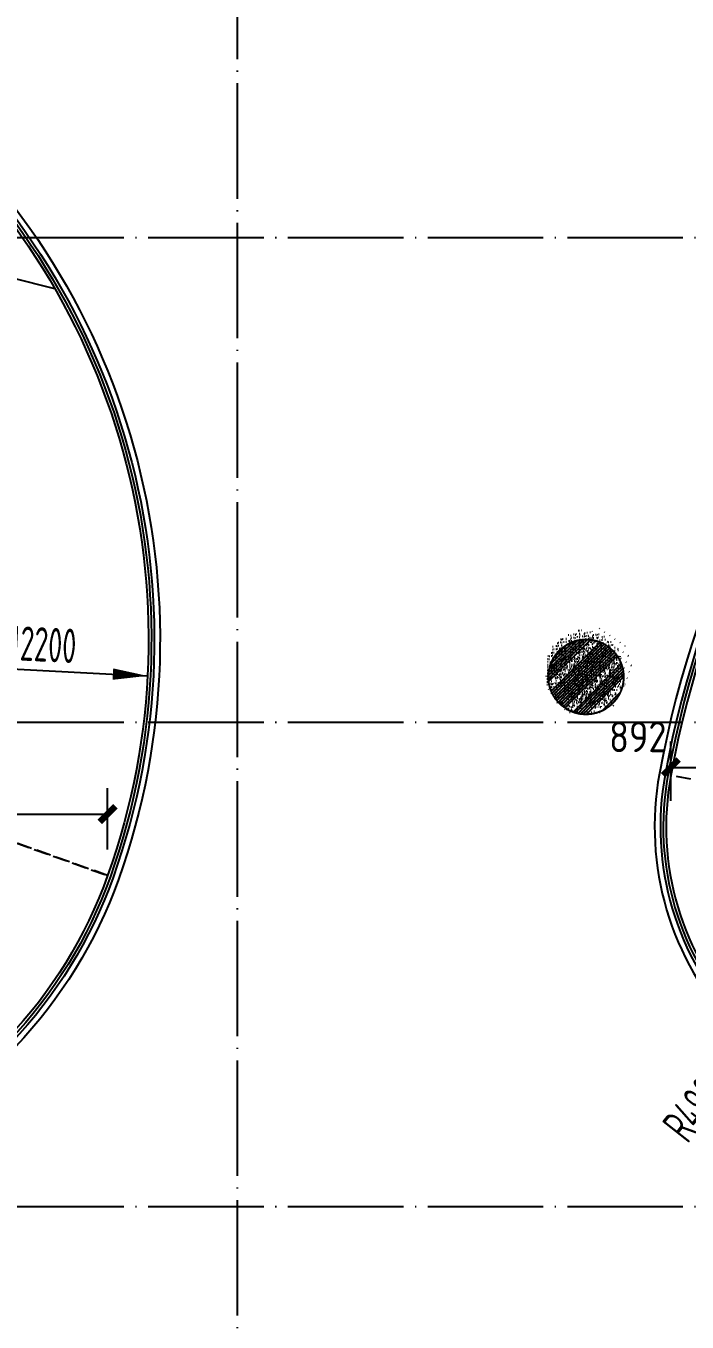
# Model space of a CAD drawing. Header units: inches. Extents: x 0 to 1813292486, y 0 to 3473589894.
# Drawn here: x 600578627 to 600590075, y 3473233817 to 3473256286 of the extents above; entities that cross this region are included whole.
import ezdxf
from ezdxf.xclip import XClip

# ---------------------------------------------------------------- set-up
doc = ezdxf.new("R2010")
doc.units = ezdxf.units.IN
doc.header["$LTSCALE"] = 1000
doc.header["$MEASUREMENT"] = 0
doc.header["$XCLIPFRAME"] = 2
for name, pattern in [('AX-MALL-GIRD-200$0$DOTE', [2.4200000000000004, 2, -0.2, 0.02, -0.2]), ('AX-MALL-WALL-P02-QT$0$$0$DASH', [0.35, 0.25, -0.1]), ('AX-MALL-ZTKD-P02$0$DASH', [0.35, 0.25, -0.1])]:
    doc.linetypes.add(name, pattern=pattern)
for name, color, linetype in [('A-Anno-Note', 241, 'Continuous'), ('AX-MALL-DIM-P02$0$A-Detl-Thin', 131, 'Continuous'), ('AX-MALL-GIRD-200$0$A-Grid', 222, 'AX-MALL-GIRD-200$0$DOTE'), ('AX-MALL-P02-200$0$A-Anno-Note', 241, 'Continuous'), ('AX-MALL-WALL-P02$0$A-Anno-Note', 241, 'Continuous'), ('AX-MALL-WALL-P02-QT$0$$0$A-Detl-Thin', 131, 'Continuous'), ('AX-MALL-WALL-P02-QT$0$A-Detl-Thin', 131, 'Continuous'), ('AX-MALL-WALL-P02-QT$0$A-Hdrl', 31, 'Continuous'), ('AX-MALL-WALL-P02-QT$0$A-Wind', 4, 'Continuous'), ('AX-MALL-ZTKD-P02$0$A-Anno-Dims', 3, 'Continuous'), ('AX-MALL-ZTKD-P02$0$A-Anno-Note', 241, 'Continuous'), ('AX-MALL-ZTKD-P02$0$A-Detl-Patt', 8, 'Continuous'), ('AX-MALL-ZTKD-P02$0$A-Detl-Thin', 131, 'Continuous'), ('SX-MALL-WALL-L-1F~2F$0$S-COLU', 30, 'Continuous'), ('SX-MALL-WALL-L-1F~2F$0$S-PATT-WALL', 83, 'Continuous'), ('SX-MALL-WALL-L-1F~2F$0$单形心', 4, 'Continuous')]:
    doc.layers.add(name, color=color, linetype=linetype)
doc.styles.add('AX-MALL-ZTKD-P02$0$_TCH_DIM', font='gbenor.shx')
doc.styles.add('AX-MALL-ZTKD-P02$0$_TCH_DIM_T3', font='gbenor.shx')
doc.dimstyles.new('AX-MALL-ZTKD-P02$0$_TCH_ARCH&&180', dxfattribs={"dimtxt": 535.5, "dimasz": 270, "dimexe": 450, "dimexo": 450, "dimgap": 137.25, "dimtad": 1, "dimdec": 0, "dimzin": 0, "dimdsep": 46, "dimtxsty": 'AX-MALL-ZTKD-P02$0$_TCH_DIM_T3', "dimblk": 'AX-MALL-ZTKD-P02$0$_ArchTick', "dimcen": 0.09, "dimclrt": 7, "dimazin": 2, "dimtfac": 1, "dimtdec": 0, "dimtix": 1, "dimtmove": 2, "dimatfit": 3, "dimfxl": 500, "dimtolj": 1, "dimtzin": 0, "dimarcsym": 0})

# ---------------------------------------------------------------- blocks, each defined once
blk = doc.blocks.new('AX-MALL-GIRD-200')
at = {"layer": 'AX-MALL-GIRD-200$0$A-Grid'}
for p, q in [((600232554.5538701, 3473171250.033786), (600590450.5579685, 3473037923.270504)), ((600229622.1740841, 3473163378.493353), (600587518.1781827, 3473030051.730071)), ((600417374.6480286, 3473156901.160599), (600378645.1090794, 3473052937.433517)), ((600226689.7942976, 3473155506.95292), (600584585.7983962, 3473022180.189638))]:
    blk.add_line(p, q, dxfattribs=at)
blk = doc.blocks.new('SX-MALL-WALL-L-1F~2F$0$BANWANG_XINGXIN')
at = {"color": 0}
for points in [[(0.7071067811865476, 0.7071067811865475), (-0.7071067811865477, -0.7071067811865475)], [(-0.7071067811865475, 0.7071067811865476), (0.7071067811865474, -0.7071067811865477)]]:
    blk.add_lwpolyline(points, dxfattribs=at)
blk = doc.blocks.new('SX-MALL-WALL-L-1F~2F')
at = {"layer": 'SX-MALL-WALL-L-1F~2F$0$S-PATT-WALL'}
h = blk.add_hatch(dxfattribs=at)
h.set_pattern_fill('钢筋混凝土', color=256, scale=15, pattern_type=2)
h.set_pattern_definition([(24.56816131615823, (600401011.5460552, 3473112976.830132), (-15.59158030222595, 34.10502343759992), []), (29.56816131615829, (600401011.5460552, 3473112976.830132), (97.53445422366497, -46.37920050035308), [11.25, -123.75]), (334.5681613161582, (600401011.5460552, 3473112976.830132), (19.8843977635068, 112.9961142855045), [9, -99]), (80.01956131615827, (600401019.6739264, 3473112972.965199), (117.4189029565678, 66.61682170040942), [9.5610285, -105.1713168]), (25.75236131615824, (600401022.0188402, 3473113004.942776), (141.3476152638888, -79.15081590654646), [16.875, -185.625]), (76.20376131615829, (600401033.7978039, 3473112998.346867), (182.3878362753315, 87.98253899897175), [14.3415432, -157.75695]), (330.7523613161582, (600401022.0188402, 3473113004.942776), (182.3877676159063, 87.98268143193926), [13.5, -148.5]), (0.5681613161583154, (600401033.4569662, 3473112992.678222), (62.82047320719775, -87.8498044720869), [11.24999999999995, -123.7499999999996]), (305.5681613161584, (600401033.4569662, 3473112992.678222), (72.17288940462869, 89.18848105572486), [9, -99]), (51.0195613161583, (600401038.6920009, 3473112985.357402), (134.9933625470959, 1.338571334054294), [9.5610285, -105.1713168]), (17.06816131615826, (600401011.5460552, 3473112976.830132), (19.14085715004096, 46.15589493836867), [0, -97.8, 0, -100.5, 0, -99.375]), (347.0681613161582, (600401011.5460552, 3473112976.830132), (57.63084699583973, 41.66442756767589), [0, -57.3, 0, -95.55, 0, -37.875]), (307.0681613161582, (600400980.2004567, 3473112988.507287), (73.85474001194707, -31.12342331376331), [0, -37.5, 0, -117, 0, -155.25]), (297.0681613161582, (600400966.1441345, 3473112993.743679), (87.21641676406871, -16.46683782139957), [0, -48.75, 0, -77.69999999999999, 0, -110.25])])
edge = h.paths.add_edge_path()
edge.add_arc((600402545.7225927, 3473099794.379687), 650, 0, 360)
at = {"layer": 'SX-MALL-WALL-L-1F~2F$0$S-COLU'}
blk.add_circle((600402545.7225927, 3473099794.379687), 650, dxfattribs=at)
at = {"layer": 'SX-MALL-WALL-L-1F~2F$0$单形心', "xscale": 50, "yscale": 50, "zscale": 50}
blk.add_blockref('SX-MALL-WALL-L-1F~2F$0$BANWANG_XINGXIN', (600402545.7225931, 3473099794.379687), dxfattribs=at)
blk = doc.blocks.new('SX-MALL-WALL-L-2F~3F')
ref = blk.add_blockref('SX-MALL-WALL-L-1F~2F', (0, 0))
XClip(ref).set_block_clipping_path([(600349769.7341375, 3473074679.418533), (600357001.7302529, 3473071985.287766), (600356499.8725733, 3473070638.124951), (600359302.5086629, 3473069594.060767), (600362345.1765132, 3473077761.653201), (600381551.4312518, 3473070606.759726), (600391553.7259278, 3473066880.611454), (600387749.827644, 3473056669.608357), (600391632.1759799, 3473055223.319679), (600395635.5522461, 3473065969.791956), (600406982.2408491, 3473061742.817497), (600403058.8006672, 3473051210.921831), (600412723.2437257, 3473047610.6332), (600445093.3740637, 3473134503.466942), (600393055.2444371, 3473153889.197227), (600387463.4997383, 3473138878.984498), (600380158.3525343, 3473141600.366193), (600382830.751978, 3473148774.027779), (600388210.8522022, 3473146769.782572), (600390696.2253517, 3473153441.399696), (600277474.697425, 3473195619.741203), (600273446.9822528, 3473184807.934726), (600257129.111771, 3473190886.82031), (600241575.9633431, 3473149136.690594), (600258197.8999482, 3473142944.531458), (600255239.7303221, 3473135003.762026), (600263182.3271956, 3473132044.911624), (600260741.6763649, 3473125493.34496), (600269350.4970673, 3473122286.306632), (600271511.1407766, 3473128086.235537), (600286270.1853781, 3473122588.058336), (600284109.5416689, 3473116788.129431), (600282580.7823727, 3473112684.400902), (600291840.7574171, 3473109234.788475), (600290827.7957876, 3473106515.642598), (600293360.405141, 3473105572.171298), (600294731.2544166, 3473109252.0137), (600323175.4764534, 3473098655.706329), (600321336.3302773, 3473093718.790065), (600344750.773286, 3473084996.222976), (600341987.4689643, 3473077578.540671), (600344583.6790427, 3473076611.376234), (600346015.5062013, 3473080454.904757), (600351201.5612961, 3473078522.947055)])
blk = doc.blocks.new('SX-MALL-WALL-2F~3F')
blk.add_blockref('SX-MALL-WALL-L-2F~3F', (0, 0))
blk = doc.blocks.new('AX-MALL-WALL-P02-QT')
at = {"layer": 'AX-MALL-WALL-P02-QT$0$$0$A-Detl-Thin', "linetype": 'AX-MALL-WALL-P02-QT$0$$0$DASH', "ltscale": 6}
blk.add_lwpolyline([(600450668.3330922, 3473076977.198171), (600437296.8693404, 3473081958.460785, 0.0985715762807681), (600414706.6503961, 3473085606.248828, -0.0812850415123218), (600390703.0851057, 3473088629.52946, -0.0812850415123218)], format="xyb", dxfattribs=at)
at = {"layer": 'AX-MALL-WALL-P02-QT$0$A-Detl-Thin'}
for points in [[(600369767.7318531, 3473102371.49379), (600367964.6814833, 3473103846.550219, -0.6024453027257787), (600370692.3427091, 3473115918.761879, -0.07717438678337105), (600387830.6479943, 3473117813.75493, -0.001719402908282986), (600387832.0219703, 3473117813.689812, -0.2492662085788735), (600394954.7520286, 3473113550.177399, -0.3165253542967977), (600393734.6337806, 3473099332.46014, -0.2124222314922861), (600387741.7898631, 3473096411.883018, -0.1667646970596117)], [(600369891.6548932, 3473102528.514149), (600368093.1062446, 3473103999.887767, -0.6023313618622366), (600370744.5606759, 3473115725.698977, -0.07717438678380464), (600387821.8667945, 3473117613.947797, -0.249214691975866), (600394782.6373634, 3473113448.297965, -0.3164939084309711), (600393581.4983156, 3473099461.105114, -0.2123272628802379), (600387737.7273809, 3473096611.863425, -0.1667159817688597)], [(600406352.9294425, 3473090205.931626, 0.1704631806534959), (600418214.7348517, 3473091449.214522, 0.4140766749017066), (600420929.0687917, 3473099037.496316, 0.1155645356871813), (600416840.9167346, 3473104179.092844, 0.2891317675056171), (600410791.4461833, 3473104822.87849, 0.1448904672244642), (600403153.0973564, 3473097782.692077, 0.5066760063493303)], [(600406399.1571867, 3473090400.515787, 0.1704631806559448), (600418129.1647581, 3473091629.984428, 0.4140766749062693), (600420748.258911, 3473098952.010722, 0.1155645356896307), (600416716.8867434, 3473104022.196186, 0.2891317675015404), (600410879.6783167, 3473104643.392862, 0.1448904672193953), (600403324.8087119, 3473097680.148377, 0.5066760063638052)]]:
    blk.add_lwpolyline(points, format="xyb", close=True, dxfattribs=at)
at = {"layer": 'AX-MALL-WALL-P02-QT$0$A-Hdrl', "ltscale": 10}
for points in [[(600369829.6945316, 3473102450.003022), (600368028.8906273, 3473103923.221641, -0.6023889500779563), (600370718.4516927, 3473115822.230427, -0.0771743867829834), (600387826.2573948, 3473117713.851364, -0.2492311212833846), (600394868.5304997, 3473113499.509852, -0.003901151414221568), (600394868.9284191, 3473113498.838733, -0.3164994201084477), (600393658.0660437, 3473099396.782622, -0.2123638829802201), (600387740.1133784, 3473096511.885527, -0.1667435457491845)], [(600369860.6750095, 3473102489.258342), (600368060.9976183, 3473103961.555373, -0.6023603132695018), (600370731.5061842, 3473115773.964703, -0.07717438678312605), (600387824.0620944, 3473117663.89958, -0.2492311212932959), (600394825.7223529, 3473113473.674555, -0.3164994201064225), (600393619.7821817, 3473099428.943871, -0.2123628137701481), (600387738.3930068, 3473096561.855932, -0.1667251143197027)], [(600406376.0433147, 3473090303.223706, 0.1704631806560995), (600418171.9498049, 3473091539.599475, 0.414076674912225), (600420838.6638515, 3473098994.753519, 0.1155645356841712), (600416778.9017391, 3473104100.644515, 0.2891317674959069), (600410835.56225, 3473104733.135676, 0.1448904672235127), (600403238.9530342, 3473097731.420227, 0.506676006295056)], [(600406387.6002507, 3473090351.869746, 0.170463180653627), (600418150.5572815, 3473091584.791952, 0.4140766749044989), (600420793.4613811, 3473098973.38212, 0.1155645356865959), (600416747.8942412, 3473104061.420351, 0.2891317674999339), (600410857.6202834, 3473104688.264269, 0.1448904672218414), (600403281.8808731, 3473097705.784302, 0.5066760063355193)]]:
    blk.add_lwpolyline(points, format="xyb", close=True, dxfattribs=at)
at = {"layer": 'AX-MALL-WALL-P02-QT$0$A-Detl-Thin'}
blk.add_blockref('SX-MALL-WALL-2F~3F', (0, 0), dxfattribs=at)
at = {"layer": 'AX-MALL-WALL-P02-QT$0$A-Wind'}
blk.add_blockref('AX-MALL-GIRD-200', (0, 0), dxfattribs=at)
blk = doc.blocks.new('AX-MALL-WALL-P02')
at = {"layer": 'AX-MALL-WALL-P02$0$A-Anno-Note'}
blk.add_blockref('AX-MALL-WALL-P02-QT', (0, 0), dxfattribs=at)
blk = doc.blocks.new('AX-MALL-ZTKD-P02$0$_ArchTick')
at = {"color": 0, "linetype": 'ByBlock', "const_width": 0.4}
blk.add_lwpolyline([(-0.5, -0.5), (0.5, 0.5)], dxfattribs=at)
blk = doc.blocks.new('*D1797')
at = {"layer": 'AX-MALL-ZTKD-P02$0$A-Anno-Dims', "color": 0, "lineweight": -2, "transparency": 16777216}
for p, q in [((600387970.2193227, 3473102031.682153), (600388341.7631135, 3473103029.036583)), ((600388184.671339, 3473102607.346918), (600393953.0421072, 3473100458.459545)), ((600393738.5900909, 3473099882.79478), (600394110.1338817, 3473100880.14921))]:
    blk.add_line(p, q, dxfattribs=at)
at = {"layer": 'AX-MALL-ZTKD-P02$0$A-Anno-Dims', "color": 0, "lineweight": -2, "transparency": 16777216, "xscale": 270, "yscale": 270, "zscale": 270}
for p, rotation in [((600388184.671339, 3473102607.346918), 159.5681613056592), ((600393953.0421072, 3473100458.459545), 339.5681613056592)]:
    blk.add_blockref('AX-MALL-ZTKD-P02$0$_ArchTick', p, dxfattribs=dict(at, rotation=rotation))
at = {"layer": 'AX-MALL-ZTKD-P02$0$A-Anno-Dims', "color": 7, "transparency": 16777216, "insert": (600391210.2393204, 3473101912.423931), "char_height": 535.5, "attachment_point": 5, "rotation": 339.5681613056592, "style": 'AX-MALL-ZTKD-P02$0$_TCH_DIM_T3'}
blk.add_mtext('\\A1;6156', dxfattribs=at)
blk = doc.blocks.new('*D1805')
at = {"layer": 'AX-MALL-ZTKD-P02$0$A-Anno-Dims', "color": 0, "lineweight": -2, "transparency": 16777216}
for p, q in [((600403172.7238301, 3473097271.898973), (600403531.4345173, 3473098234.804832)), ((600403374.342743, 3473097813.115166), (600404210.5130897, 3473097501.617176)), ((600404008.8941767, 3473096960.400982), (600404367.6048639, 3473097923.306842))]:
    blk.add_line(p, q, dxfattribs=at)
at = {"layer": 'AX-MALL-ZTKD-P02$0$A-Anno-Dims', "color": 0, "lineweight": -2, "transparency": 16777216, "xscale": 270, "yscale": 270, "zscale": 270}
for p, rotation in [((600403374.342743, 3473097813.115166), 159.568161323397), ((600404210.5130897, 3473097501.617176), 339.568161323397)]:
    blk.add_blockref('AX-MALL-ZTKD-P02$0$_ArchTick', p, dxfattribs=dict(at, rotation=rotation))
at = {"layer": 'AX-MALL-ZTKD-P02$0$A-Anno-Dims', "color": 7, "transparency": 16777216, "insert": (600403023.7434711, 3473098510.372616), "char_height": 535.5, "attachment_point": 5, "rotation": 339.56816132339696, "style": 'AX-MALL-ZTKD-P02$0$_TCH_DIM_T3'}
blk.add_mtext('\\A1;892', dxfattribs=at)
blk = doc.blocks.new('AX-MALL-ZTKD-P02')
at = {"layer": 'AX-MALL-ZTKD-P02$0$A-Anno-Dims'}
blk.add_lwpolyline([(600392866.7889326, 3473103574.473931), (600395069.3133554, 3473102621.118717), (600395436.4007593, 3473102462.226181)], dxfattribs=at)
blk.add_lwpolyline([(600394885.7696536, 3473102700.564985, 198, 0, 0), (600395436.4007593, 3473102462.226181, 0, 0, 0)], format="xyseb", dxfattribs=at)
at = {"layer": 'AX-MALL-ZTKD-P02$0$A-Detl-Patt', "linetype": 'AX-MALL-ZTKD-P02$0$DASH'}
for p, q in [((600393581.4983162, 3473099461.105114), (600384240.2351104, 3473107308.450494)), ((600387456.0796936, 3473104606.904046), (600393581.4983162, 3473099461.105114)), ((600407531.7369221, 3473095167.827728), (600403324.8087136, 3473097680.148378))]:
    blk.add_line(p, q, dxfattribs=at)
at = {"layer": 'AX-MALL-ZTKD-P02$0$A-Detl-Patt'}
blk.add_lwpolyline([(600366052.247164, 3473111261.212987), (600389128.5874265, 3473114244.293924), (600396273.359346, 3473109319.397814)], dxfattribs=at)
at = {"layer": 'AX-MALL-ZTKD-P02$0$A-Detl-Thin'}
for points in [[(600369891.6548935, 3473102528.51415), (600368093.1062449, 3473103999.887768, -0.6023313618622366), (600370744.5606762, 3473115725.698978, -0.07717438678380464), (600387821.8667948, 3473117613.947798, -0.249214691975866), (600394782.6373638, 3473113448.297966, -0.3164939084309711), (600393581.4983159, 3473099461.105114, -0.2123272628802379), (600387737.7273812, 3473096611.863425, -0.1667159817688597)], [(600406399.1571871, 3473090400.515787, 0.1704631806559448), (600418129.1647584, 3473091629.984429, 0.4140766749062693), (600420748.2589114, 3473098952.010722, 0.1155645356896307), (600416716.8867438, 3473104022.196187, 0.2891317675015404), (600410879.6783171, 3473104643.392862, 0.1448904672193953), (600403324.8087122, 3473097680.148377, 0.5066760063638052)]]:
    blk.add_lwpolyline(points, format="xyb", close=True, dxfattribs=at)
at = {"layer": 'AX-MALL-ZTKD-P02$0$A-Anno-Note'}
blk.add_blockref('AX-MALL-GIRD-200', (0, 0), dxfattribs=at)
at = {"layer": 'AX-MALL-ZTKD-P02$0$A-Anno-Dims', "color": 7, "style": 'AX-MALL-ZTKD-P02$0$_TCH_DIM', "width": 0.7}
for s, rotation, p in [('R12200', 336.5947901566955, (600393019.1385627, 3473103674.70287)), ('R4900', 31.37107224293526, (600401363.9324298, 3473091585.867145))]:
    blk.add_text(s, height=595, rotation=rotation, dxfattribs=at).set_placement(p)
at = {"layer": 'AX-MALL-ZTKD-P02$0$A-Anno-Dims'}
dim = blk.add_aligned_dim(p1=(600387813.1275486, 3473101609.992487), p2=(600393581.4983165, 3473099461.105114), distance=1064.3122895774027, dimstyle='AX-MALL-ZTKD-P02$0$_TCH_ARCH&&180', dxfattribs=at)
dim.commit()
dim.dimension.update_dxf_attribs({"geometry": '*D1797', "text_midpoint": (600391210.2393204, 3473101912.423931)})
dim = blk.add_linear_dim(base=(600404210.5130897, 3473097501.617176), p1=(600403015.6320559, 3473096850.209306), p2=(600403851.8024025, 3473096538.711316), angle=339.56816132339696, dimstyle='AX-MALL-ZTKD-P02$0$_TCH_ARCH&&180', dxfattribs=at)
dim.commit()
dim.dimension.update_dxf_attribs({"geometry": '*D1805', "text_midpoint": (600403023.7434711, 3473098510.372616), "dimtype": 129})
blk = doc.blocks.new('AX-MALL-DIM-P02')
at = {"layer": 'AX-MALL-DIM-P02$0$A-Detl-Thin'}
blk.add_blockref('AX-MALL-ZTKD-P02', (-2.384185791015625e-06, 9.5367431640625e-07), dxfattribs=at)
blk = doc.blocks.new('AX-MALL-P02-200')
at = {"layer": 'AX-MALL-P02-200$0$A-Anno-Note'}
blk.add_blockref('AX-MALL-WALL-P02', (0, 0), dxfattribs=at)
blk.add_blockref('AX-MALL-DIM-P02', (0, 0), dxfattribs=at)

msp = doc.modelspace()

# ---------------------------------------------------------------- block references
at = {"layer": 'A-Anno-Note', "rotation": 20.43183869077545}
msp.add_blockref('AX-MALL-P02-200', (1250392458.527329, 9048125.682563305), dxfattribs=at)

doc.saveas('drawing.dxf')
